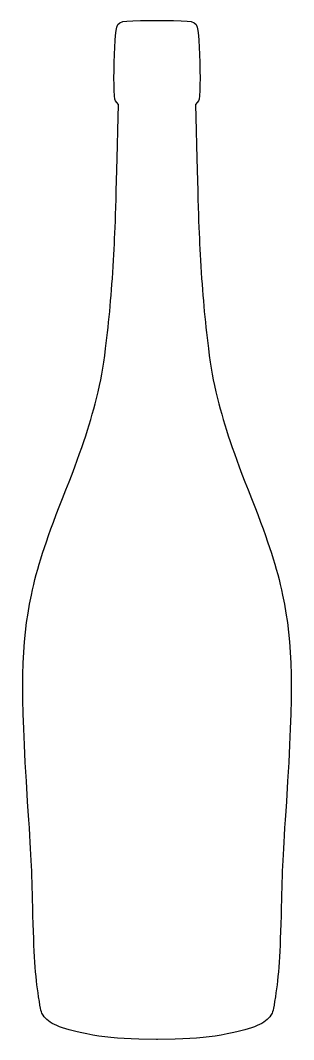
# Model space of a CAD drawing. Header units: centimetres. Extents: x -3.7 to 1.4, y -8.4 to 10.4.
import ezdxf

# ---------------------------------------------------------------- set-up
doc = ezdxf.new("R2010")
doc.units = ezdxf.units.CM
doc.header["$MEASUREMENT"] = 0
doc.layers.add('Layer 1', color=7, linetype='Continuous')

msp = doc.modelspace()

# ---------------------------------------------------------------- linework, layer by layer
at = {"layer": 'Layer 1'}
msp.add_open_spline([(-1.13239, 10.43038), (-1.13239, 10.43038), (-1.4317, 10.42625), (-1.4317, 10.42625), (-1.4317, 10.42625), (-1.86553, 10.42073), (-1.86671, 10.41979), (-1.89472, 10.1534), (-1.89472, 10.1534), (-1.91706, 9.94087), (-1.93114, 9.36375), (-1.91952, 9.13393), (-1.91952, 9.13393), (-1.91071, 8.95946), (-1.90862, 8.9519), (-1.87405, 8.91234), (-1.87405, 8.91234), (-1.87405, 8.91234), (-1.8385, 8.871), (-1.8385, 8.871), (-1.8385, 8.871), (-1.8385, 8.871), (-1.8509, 8.38979), (-1.8509, 8.38979), (-1.8509, 8.38979), (-1.8893, 6.88977), (-1.901, 6.55215), (-1.93358, 5.98622), (-1.93358, 5.98622), (-1.96891, 5.37259), (-2.0128, 4.87707), (-2.07827, 4.35573), (-2.07827, 4.35573), (-2.12543, 3.9802), (-2.16306, 3.7736), (-2.2486, 3.42886), (-2.2486, 3.42886), (-2.38034, 2.89795), (-2.53195, 2.45266), (-2.87699, 1.57595), (-2.87699, 1.57595), (-3.21248, 0.72348), (-3.34394, 0.3148), (-3.45494, -0.21329), (-3.45494, -0.21329), (-3.64467, -1.11593), (-3.66035, -1.96471), (-3.52522, -4.03487), (-3.52522, -4.03487), (-3.45994, -5.03488), (-3.44715, -5.29682), (-3.43013, -5.98783), (-3.43013, -5.98783), (-3.40775, -6.89676), (-3.38451, -7.26263), (-3.32181, -7.65636), (-3.32181, -7.65636), (-3.28137, -7.91032), (-3.27177, -7.94688), (-3.23913, -7.99453), (-3.23913, -7.99453), (-3.13078, -8.15271), (-2.93604, -8.23665), (-2.42802, -8.3418), (-2.42802, -8.3418), (-2.13296, -8.40287), (-1.84997, -8.43177), (-1.46147, -8.44019), (-1.46147, -8.44019), (-1.46147, -8.44019), (-1.1357, -8.44763), (-1.1357, -8.44763), (-1.1357, -8.44763), (-1.1357, -8.44763), (-1.11668, -8.44763), (-1.11668, -8.44763), (-1.11668, -8.44763), (-1.11668, -8.44763), (-0.79091, -8.44019), (-0.79091, -8.44019), (-0.79091, -8.44019), (-0.4024, -8.43176), (-0.11941, -8.40287), (0.17564, -8.3418), (0.17564, -8.3418), (0.68366, -8.23665), (0.8784, -8.15271), (0.98675, -7.99453), (0.98675, -7.99453), (1.01939, -7.94688), (1.02899, -7.91032), (1.06943, -7.65636), (1.06943, -7.65636), (1.13213, -7.26263), (1.15536, -6.89676), (1.17774, -5.98783), (1.17774, -5.98783), (1.19476, -5.29682), (1.20755, -5.03488), (1.27283, -4.03487), (1.27283, -4.03487), (1.40796, -1.96471), (1.39228, -1.11593), (1.20255, -0.21329), (1.20255, -0.21329), (1.09155, 0.3148), (0.96009, 0.72349), (0.6246, 1.57595), (0.6246, 1.57595), (0.27957, 2.45266), (0.12796, 2.89795), (-0.00379, 3.42886), (-0.00379, 3.42886), (-0.08933, 3.7736), (-0.12695, 3.9802), (-0.17412, 4.35573), (-0.17412, 4.35573), (-0.2396, 4.87707), (-0.28349, 5.3726), (-0.31881, 5.98622), (-0.31881, 5.98622), (-0.3514, 6.55215), (-0.36309, 6.88978), (-0.40149, 8.38979), (-0.40149, 8.38979), (-0.40149, 8.38979), (-0.41389, 8.871), (-0.41389, 8.871), (-0.41389, 8.871), (-0.41389, 8.871), (-0.37834, 8.91234), (-0.37834, 8.91234), (-0.37834, 8.91234), (-0.34377, 8.9519), (-0.34168, 8.95946), (-0.33287, 9.13393), (-0.33287, 9.13393), (-0.32125, 9.36375), (-0.33533, 9.94088), (-0.35767, 10.1534), (-0.35767, 10.1534), (-0.38568, 10.4198), (-0.38686, 10.42073), (-0.82069, 10.42625), (-0.82069, 10.42625), (-0.82069, 10.42625), (-1.12, 10.43038), (-1.12, 10.43038), (-1.12, 10.43038), (-1.12, 10.43038), (-1.1324, 10.43038), (-1.1324, 10.43038), (-1.1324, 10.43038), (-1.1324, 10.43038), (-1.13239, 10.43038), (-1.13239, 10.43038)], degree=3, knots=[0, 0, 0, 0, 0.025, 0.025, 0.025, 0.025, 0.05, 0.05, 0.05, 0.05, 0.075, 0.075, 0.075, 0.075, 0.1, 0.1, 0.1, 0.1, 0.125, 0.125, 0.125, 0.125, 0.15, 0.15, 0.15, 0.15, 0.175, 0.175, 0.175, 0.175, 0.2, 0.2, 0.2, 0.2, 0.225, 0.225, 0.225, 0.225, 0.25, 0.25, 0.25, 0.25, 0.275, 0.275, 0.275, 0.275, 0.3, 0.3, 0.3, 0.3, 0.325, 0.325, 0.325, 0.325, 0.35, 0.35, 0.35, 0.35, 0.375, 0.375, 0.375, 0.375, 0.4, 0.4, 0.4, 0.4, 0.425, 0.425, 0.425, 0.425, 0.45, 0.45, 0.45, 0.45, 0.475, 0.475, 0.475, 0.475, 0.5, 0.5, 0.5, 0.5, 0.525, 0.525, 0.525, 0.525, 0.55, 0.55, 0.55, 0.55, 0.575, 0.575, 0.575, 0.575, 0.6, 0.6, 0.6, 0.6, 0.625, 0.625, 0.625, 0.625, 0.65, 0.65, 0.65, 0.65, 0.675, 0.675, 0.675, 0.675, 0.7, 0.7, 0.7, 0.7, 0.725, 0.725, 0.725, 0.725, 0.75, 0.75, 0.75, 0.75, 0.775, 0.775, 0.775, 0.775, 0.8, 0.8, 0.8, 0.8, 0.825, 0.825, 0.825, 0.825, 0.85, 0.85, 0.85, 0.85, 0.875, 0.875, 0.875, 0.875, 0.9, 0.9, 0.9, 0.9, 0.925, 0.925, 0.925, 0.925, 0.95, 0.95, 0.95, 0.95, 1, 1, 1, 1], dxfattribs=at)

doc.saveas('drawing.dxf')
